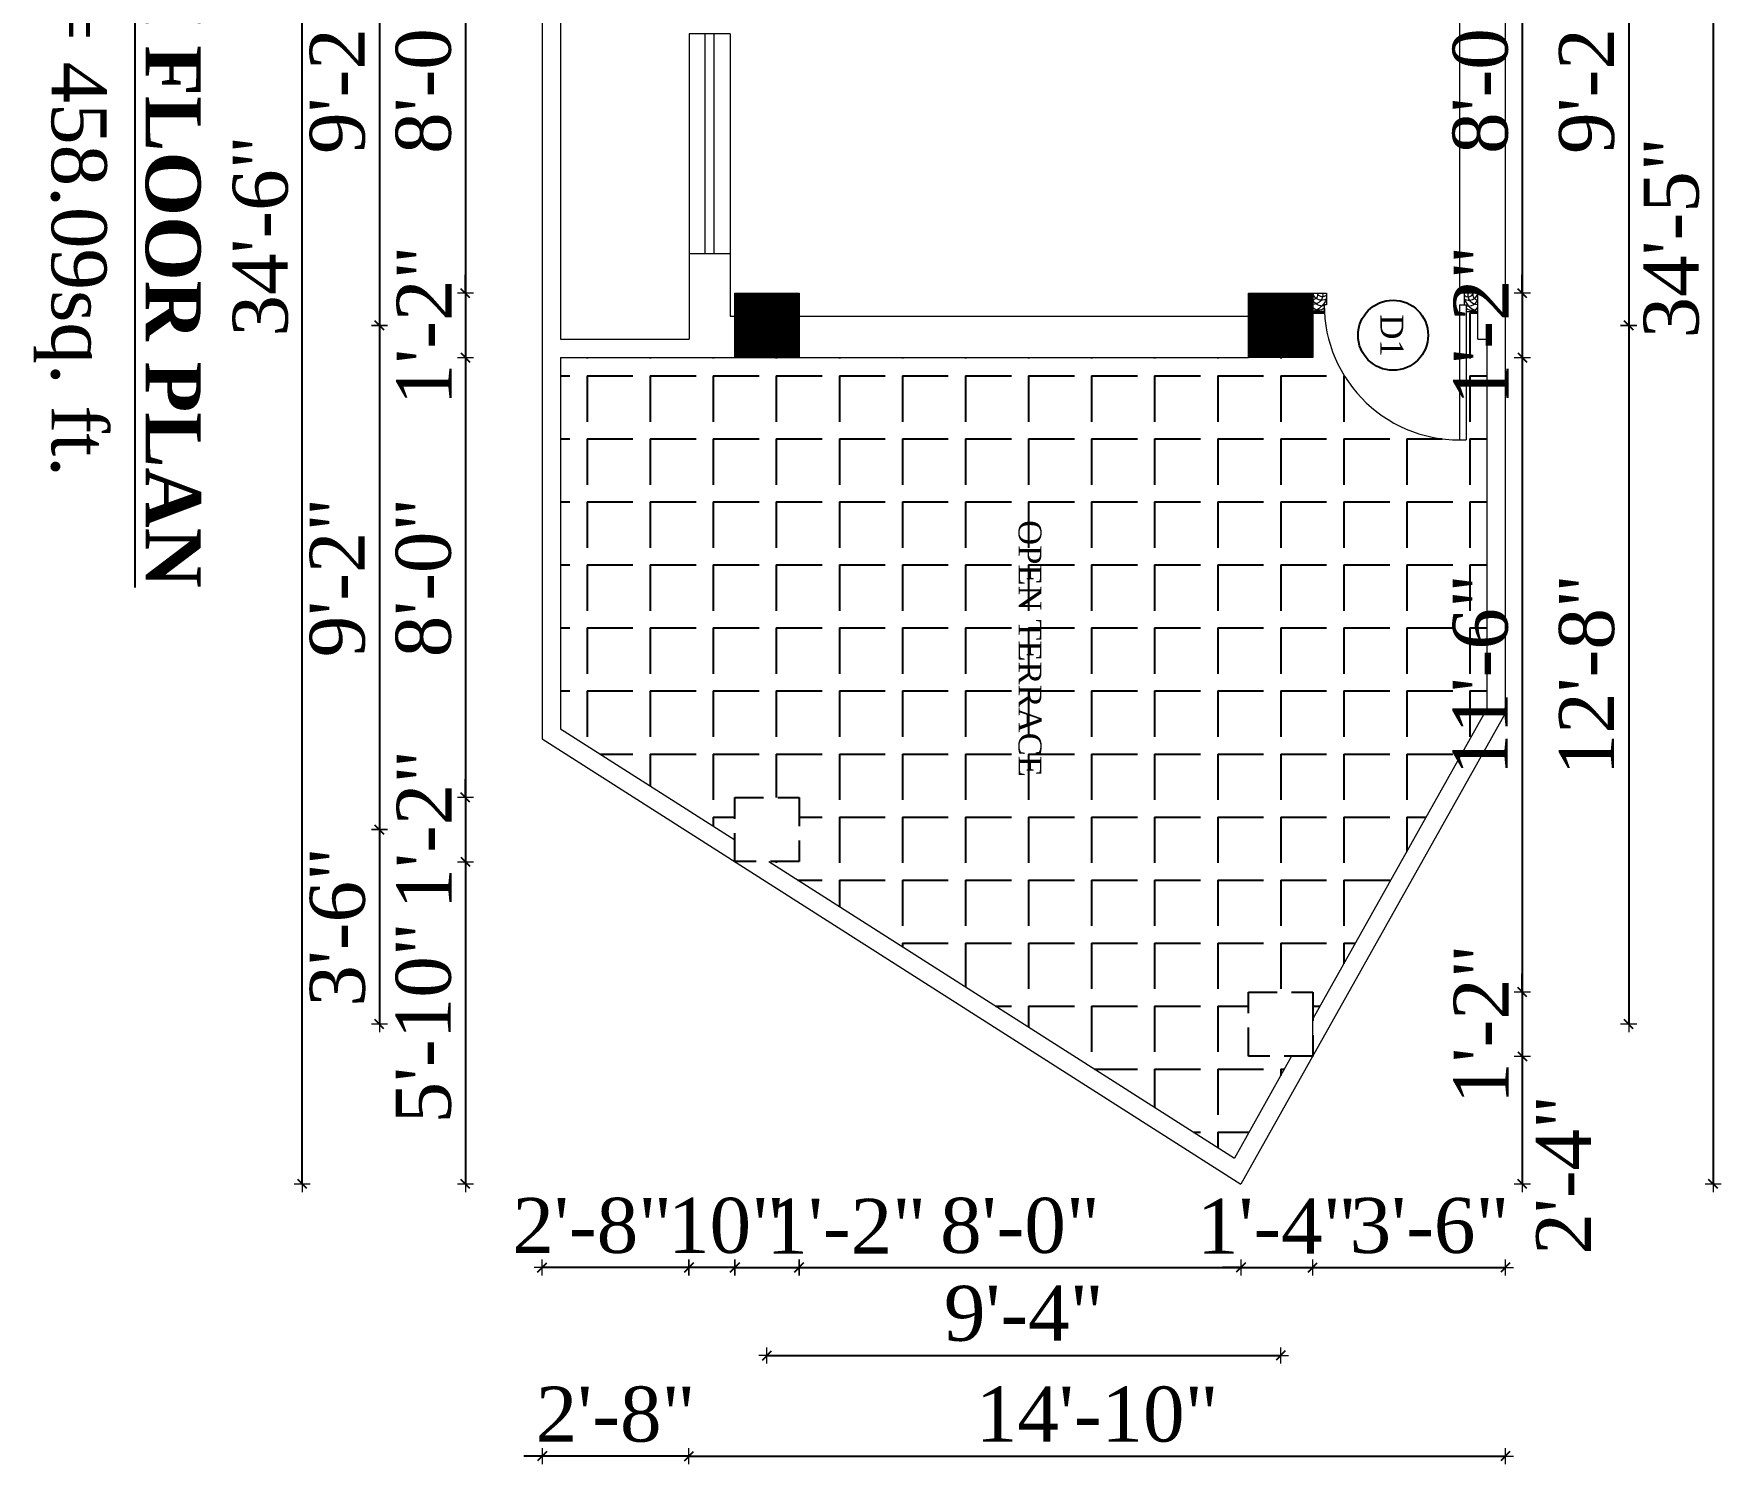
# Model space of a CAD drawing. Header units: inches. Extents: x 4069 to 291496, y -47643 to 12535.
# Drawn here: x 34035.5 to 34403.4, y 3922 to 4234.1 of the extents above; entities that cross this region are included whole.
import ezdxf

# ---------------------------------------------------------------- set-up
doc = ezdxf.new("R2010")
doc.units = ezdxf.units.IN
doc.header["$LTSCALE"] = 5
doc.header["$MEASUREMENT"] = 0
doc.linetypes.add('HIDDEN', pattern=[0.375, 0.25, -0.125])
for name, color, linetype, lineweight in [('A-WALL', 7, 'Continuous', 9), ('Dimension', 7, 'Continuous', 18), ('DOOR', 62, 'Continuous', 0)]:
    doc.layers.add(name, color=color, linetype=linetype, lineweight=lineweight)
doc.layers.add('dim line', color=7, linetype='Continuous', lineweight=15, true_color=0xfab2b2)
doc.layers.add('TEXT', color=6, linetype='Continuous')
doc.layers.add('WALL', color=7, linetype='Continuous')
doc.styles.add('ordinary', font='times.ttf')
doc.dimstyles.new('Copy of 96', dxfattribs={"dimtxt": 7, "dimasz": 4, "dimexe": 0.5, "dimexo": 0.5, "dimgap": 3, "dimtad": 1, "dimdec": 1, "dimzin": 11, "dimdsep": 46, "dimlunit": 4, "dimtxsty": 'ordinary', "dimblk": 'OBLIQUE', "dimcen": 0.09, "dimse1": 1, "dimse2": 1, "dimclrt": 6, "dimazin": 0, "dimtfac": 1, "dimtdec": 1, "dimtix": 1, "dimtmove": 2, "dimatfit": 3, "dimldrblk": 'leader', "dimfxl": 0.5, "dimfxlon": 1, "dimtolj": 1, "dimtzin": 0, "dimarcsym": 0})
pattern_1 = [(315, (32698.64002, 28709.20397), (0.08838834765, 0.08838834765), [])]

# ---------------------------------------------------------------- blocks, each defined once
blk = doc.blocks.new('oblique')
at = {"color": 0, "lineweight": -2}
blk.add_line((0.25, 0.25), (-0.25, -0.25), dxfattribs=at)
at = {"layer": 'dim line', "lineweight": 9}
for p, q in [((-0.4375, 0), (0.4375, 0)), ((0, 0.4375), (0, -0.4375))]:
    blk.add_line(p, q, dxfattribs=at)
blk = doc.blocks.new('*D1472')
at = {"layer": 'A-WALL', "color": 0, "lineweight": -2, "ltscale": 5, "transparency": 16777216}
blk.add_line((34129.6, 4273.13), (34129.6, 4177.5), dxfattribs=at)
at = {"layer": 'Defpoints', "color": 0, "ltscale": 5, "transparency": 16777216}
for p in [(34188.36, 4273.13, -58.17), (34129.6, 4177.5), (34188.36, 4177.5, -58.17)]:
    blk.add_point(p, dxfattribs=at)
at = {"layer": 'A-WALL', "color": 0, "lineweight": -2, "ltscale": 5, "transparency": 16777216, "xscale": 4, "yscale": 4, "zscale": 4}
for p, rotation in [((34129.6, 4273.13), 90), ((34129.6, 4177.5), 270)]:
    blk.add_blockref('oblique', p, dxfattribs=dict(at, rotation=rotation))
at = {"layer": 'A-WALL', "color": 6, "ltscale": 5, "transparency": 16777216, "insert": (34120.5, 4225.32), "char_height": 12, "attachment_point": 5, "rotation": 90, "style": 'ordinary'}
blk.add_mtext('\\A1;8\'-0"', dxfattribs=at)
blk = doc.blocks.new('_OBLIQUE')
at = {"color": 0, "linetype": 'ByBlock'}
blk.add_line((-0.5, -0.5), (0.5, 0.5), dxfattribs=at)
blk = doc.blocks.new('leader')
at = {"layer": 'Dimension'}
for p, q in [((0, -4.328), (0, 4.328)), ((-4.424, 0), (4.424, 0))]:
    blk.add_line(p, q, dxfattribs=at)
blk = doc.blocks.new('*D1473')
at = {"layer": 'A-WALL', "color": 0, "lineweight": -2, "ltscale": 5, "transparency": 16777216}
for p, q in [((34129.6, 4177.5), (34129.6, 4181.5)), ((34129.6, 4177.5), (34129.6, 4163.5)), ((34129.6, 4163.5), (34129.6, 4159.5))]:
    blk.add_line(p, q, dxfattribs=at)
at = {"layer": 'Defpoints', "color": 0, "ltscale": 5, "transparency": 16777216}
for p in [(34188.36, 4177.5, -58.17), (34129.6, 4163.5), (34188.36, 4163.5, -58.17)]:
    blk.add_point(p, dxfattribs=at)
at = {"layer": 'A-WALL', "color": 0, "lineweight": -2, "ltscale": 5, "transparency": 16777216, "xscale": 4, "yscale": 4, "zscale": 4}
for p, rotation in [((34129.6, 4177.5), 270), ((34129.6, 4163.5), 90)]:
    blk.add_blockref('oblique', p, dxfattribs=dict(at, rotation=rotation))
at = {"layer": 'A-WALL', "color": 6, "ltscale": 5, "transparency": 16777216, "insert": (34120.6, 4170.5), "char_height": 12, "attachment_point": 5, "rotation": 90, "style": 'ordinary'}
blk.add_mtext('\\A1;1\'-2"', dxfattribs=at)
blk = doc.blocks.new('*D1474')
at = {"layer": 'A-WALL', "color": 0, "lineweight": -2, "ltscale": 5, "transparency": 16777216}
blk.add_line((34129.6, 4163.5), (34129.6, 4067.5), dxfattribs=at)
at = {"layer": 'Defpoints', "color": 0, "ltscale": 5, "transparency": 16777216}
for p in [(34188.36, 4163.5, -58.17), (34129.6, 4067.5), (34188.36, 4067.5)]:
    blk.add_point(p, dxfattribs=at)
at = {"layer": 'A-WALL', "color": 0, "lineweight": -2, "ltscale": 5, "transparency": 16777216, "xscale": 4, "yscale": 4, "zscale": 4}
for p, rotation in [((34129.6, 4163.5), 90), ((34129.6, 4067.5), 270)]:
    blk.add_blockref('oblique', p, dxfattribs=dict(at, rotation=rotation))
at = {"layer": 'A-WALL', "color": 6, "ltscale": 5, "transparency": 16777216, "insert": (34120.5, 4115.5), "char_height": 12, "attachment_point": 5, "rotation": 90, "style": 'ordinary'}
blk.add_mtext('\\A1;8\'-0"', dxfattribs=at)
blk = doc.blocks.new('*D1475')
at = {"layer": 'A-WALL', "color": 0, "lineweight": -2, "ltscale": 5, "transparency": 16777216}
for p, q in [((34129.6, 4067.5), (34129.6, 4071.5)), ((34129.6, 4067.5), (34129.6, 4053.5)), ((34129.6, 4053.5), (34129.6, 4049.5))]:
    blk.add_line(p, q, dxfattribs=at)
at = {"layer": 'Defpoints', "color": 0, "ltscale": 5, "transparency": 16777216}
for p in [(34188.36, 4067.5), (34129.6, 4053.5), (34188.36, 4053.5, -58.17)]:
    blk.add_point(p, dxfattribs=at)
at = {"layer": 'A-WALL', "color": 0, "lineweight": -2, "ltscale": 5, "transparency": 16777216, "xscale": 4, "yscale": 4, "zscale": 4}
for p, rotation in [((34129.6, 4067.5), 270), ((34129.6, 4053.5), 90)]:
    blk.add_blockref('oblique', p, dxfattribs=dict(at, rotation=rotation))
at = {"layer": 'A-WALL', "color": 6, "ltscale": 5, "transparency": 16777216, "insert": (34120.6, 4060.5), "char_height": 12, "attachment_point": 5, "rotation": 90, "style": 'ordinary'}
blk.add_mtext('\\A1;1\'-2"', dxfattribs=at)
blk = doc.blocks.new('*D1476')
at = {"layer": 'A-WALL', "color": 0, "lineweight": -2, "ltscale": 5, "transparency": 16777216}
blk.add_line((34110.85, 4280.13), (34110.85, 4170.5), dxfattribs=at)
at = {"layer": 'Defpoints', "color": 0, "ltscale": 5, "transparency": 16777216}
for p in [(34195.36, 4280.13, -58.17), (34110.85, 4170.5), (34195.36, 4170.5, -58.17)]:
    blk.add_point(p, dxfattribs=at)
at = {"layer": 'A-WALL', "color": 0, "lineweight": -2, "ltscale": 5, "transparency": 16777216, "xscale": 4, "yscale": 4, "zscale": 4}
for p, rotation in [((34110.85, 4280.13), 90), ((34110.85, 4170.5), 270)]:
    blk.add_blockref('oblique', p, dxfattribs=dict(at, rotation=rotation))
at = {"layer": 'A-WALL', "color": 6, "ltscale": 5, "transparency": 16777216, "insert": (34101.73, 4225.32), "char_height": 12, "attachment_point": 5, "rotation": 90, "style": 'ordinary'}
blk.add_mtext('\\A1;9\'-2"', dxfattribs=at)
blk = doc.blocks.new('*D1477')
at = {"layer": 'A-WALL', "color": 0, "lineweight": -2, "ltscale": 5, "transparency": 16777216}
blk.add_line((34110.85, 4170.5), (34110.85, 4060.5), dxfattribs=at)
at = {"layer": 'Defpoints', "color": 0, "ltscale": 5, "transparency": 16777216}
for p in [(34195.36, 4170.5, -58.17), (34110.85, 4060.5), (34195.36, 4060.5, -58.17)]:
    blk.add_point(p, dxfattribs=at)
at = {"layer": 'A-WALL', "color": 0, "lineweight": -2, "ltscale": 5, "transparency": 16777216, "xscale": 4, "yscale": 4, "zscale": 4}
for p, rotation in [((34110.85, 4170.5), 90), ((34110.85, 4060.5), 270)]:
    blk.add_blockref('oblique', p, dxfattribs=dict(at, rotation=rotation))
at = {"layer": 'A-WALL', "color": 6, "ltscale": 5, "transparency": 16777216, "insert": (34101.73, 4115.5), "char_height": 12, "attachment_point": 5, "rotation": 90, "style": 'ordinary'}
blk.add_mtext('\\A1;9\'-2"', dxfattribs=at)
blk = doc.blocks.new('*D1357')
at = {"layer": 'A-WALL', "color": 0, "lineweight": -2, "ltscale": 5, "transparency": 16777216}
blk.add_line((34094.04, 3983.17), (34094.04, 4396.84), dxfattribs=at)
at = {"layer": 'Defpoints', "color": 0, "ltscale": 5, "transparency": 16777216}
for p in [(34094.04, 4396.84), (34188.36, 4396.84, -58.17), (34298.7, 3983.17, -58)]:
    blk.add_point(p, dxfattribs=at)
at = {"layer": 'A-WALL', "color": 0, "lineweight": -2, "ltscale": 5, "transparency": 16777216, "xscale": 4, "yscale": 4, "zscale": 4}
for p, rotation in [((34094.04, 4396.84), 90), ((34094.04, 3983.17), 270)]:
    blk.add_blockref('oblique', p, dxfattribs=dict(at, rotation=rotation))
at = {"layer": 'A-WALL', "color": 6, "ltscale": 5, "transparency": 16777216, "insert": (34084.94, 4190), "char_height": 12, "attachment_point": 5, "rotation": 90, "style": 'ordinary'}
blk.add_mtext('\\A1;34\'-6"', dxfattribs=at)
blk = doc.blocks.new('*D1480')
at = {"layer": 'A-WALL', "color": 0, "lineweight": -2, "ltscale": 5, "transparency": 16777216}
blk.add_line((34360.07, 4273.13), (34360.07, 4177.5), dxfattribs=at)
at = {"layer": 'Defpoints', "color": 0, "ltscale": 5, "transparency": 16777216}
for p in [(34314.36, 4273.13, -58.17), (34314.36, 4177.5, -58.17), (34360.07, 4177.5)]:
    blk.add_point(p, dxfattribs=at)
at = {"layer": 'A-WALL', "color": 0, "lineweight": -2, "ltscale": 5, "transparency": 16777216, "xscale": 4, "yscale": 4, "zscale": 4}
for p, rotation in [((34360.07, 4273.13), 90), ((34360.07, 4177.5), 270)]:
    blk.add_blockref('oblique', p, dxfattribs=dict(at, rotation=rotation))
at = {"layer": 'A-WALL', "color": 6, "ltscale": 5, "transparency": 16777216, "insert": (34350.97, 4225.32), "char_height": 12, "attachment_point": 5, "rotation": 90, "style": 'ordinary'}
blk.add_mtext('\\A1;8\'-0"', dxfattribs=at)
blk = doc.blocks.new('*D1481')
at = {"layer": 'A-WALL', "color": 0, "lineweight": -2, "ltscale": 5, "transparency": 16777216}
for p, q in [((34360.07, 4177.5), (34360.07, 4181.5)), ((34360.07, 4177.5), (34360.07, 4163.5)), ((34360.07, 4163.5), (34360.07, 4159.5))]:
    blk.add_line(p, q, dxfattribs=at)
at = {"layer": 'Defpoints', "color": 0, "ltscale": 5, "transparency": 16777216}
for p in [(34314.36, 4177.5, -58.17), (34314.36, 4163.5, -58.17), (34360.07, 4163.5)]:
    blk.add_point(p, dxfattribs=at)
at = {"layer": 'A-WALL', "color": 0, "lineweight": -2, "ltscale": 5, "transparency": 16777216, "xscale": 4, "yscale": 4, "zscale": 4}
for p, rotation in [((34360.07, 4177.5), 270), ((34360.07, 4163.5), 90)]:
    blk.add_blockref('oblique', p, dxfattribs=dict(at, rotation=rotation))
at = {"layer": 'A-WALL', "color": 6, "ltscale": 5, "transparency": 16777216, "insert": (34351.07, 4170.5), "char_height": 12, "attachment_point": 5, "rotation": 90, "style": 'ordinary'}
blk.add_mtext('\\A1;1\'-2"', dxfattribs=at)
blk = doc.blocks.new('*D1359')
at = {"layer": 'A-WALL', "color": 0, "lineweight": -2, "ltscale": 5, "transparency": 16777216}
blk.add_line((34360.07, 4163.5), (34360.07, 4025.05), dxfattribs=at)
at = {"layer": 'Defpoints', "color": 0, "ltscale": 5, "transparency": 16777216}
for p in [(34314.36, 4163.5, -58.17), (34314.36, 4025.05, -58.17), (34360.07, 4025.05)]:
    blk.add_point(p, dxfattribs=at)
at = {"layer": 'A-WALL', "color": 0, "lineweight": -2, "ltscale": 5, "transparency": 16777216, "xscale": 4, "yscale": 4, "zscale": 4}
for p, rotation in [((34360.07, 4163.5), 90), ((34360.07, 4025.05), 270)]:
    blk.add_blockref('oblique', p, dxfattribs=dict(at, rotation=rotation))
at = {"layer": 'A-WALL', "color": 6, "ltscale": 5, "transparency": 16777216, "insert": (34350.97, 4094.28), "char_height": 12, "attachment_point": 5, "rotation": 90, "style": 'ordinary'}
blk.add_mtext('\\A1;11\'-6"', dxfattribs=at)
blk = doc.blocks.new('*D1482')
at = {"layer": 'A-WALL', "color": 0, "lineweight": -2, "ltscale": 5, "transparency": 16777216}
for p, q in [((34360.07, 4025.05), (34360.07, 4029.05)), ((34360.07, 4025.05), (34360.07, 4011.05)), ((34360.07, 4011.05), (34360.07, 4007.05))]:
    blk.add_line(p, q, dxfattribs=at)
at = {"layer": 'Defpoints', "color": 0, "ltscale": 5, "transparency": 16777216}
for p in [(34314.36, 4025.05, -58.17), (34314.36, 4011.05, -58.17), (34360.07, 4011.05)]:
    blk.add_point(p, dxfattribs=at)
at = {"layer": 'A-WALL', "color": 0, "lineweight": -2, "ltscale": 5, "transparency": 16777216, "xscale": 4, "yscale": 4, "zscale": 4}
for p, rotation in [((34360.07, 4025.05), 270), ((34360.07, 4011.05), 90)]:
    blk.add_blockref('oblique', p, dxfattribs=dict(at, rotation=rotation))
at = {"layer": 'A-WALL', "color": 6, "ltscale": 5, "transparency": 16777216, "insert": (34351.07, 4018.05), "char_height": 12, "attachment_point": 5, "rotation": 90, "style": 'ordinary'}
blk.add_mtext('\\A1;1\'-2"', dxfattribs=at)
blk = doc.blocks.new('*D1483')
at = {"layer": 'A-WALL', "color": 0, "lineweight": -2, "ltscale": 5, "transparency": 16777216}
blk.add_line((34383.26, 4280.13), (34383.26, 4170.5), dxfattribs=at)
at = {"layer": 'Defpoints', "color": 0, "ltscale": 5, "transparency": 16777216}
for p in [(34307.36, 4280.13, -58.17), (34307.36, 4170.5, -58.17), (34383.26, 4170.5)]:
    blk.add_point(p, dxfattribs=at)
at = {"layer": 'A-WALL', "color": 0, "lineweight": -2, "ltscale": 5, "transparency": 16777216, "xscale": 4, "yscale": 4, "zscale": 4}
for p, rotation in [((34383.26, 4280.13), 90), ((34383.26, 4170.5), 270)]:
    blk.add_blockref('oblique', p, dxfattribs=dict(at, rotation=rotation))
at = {"layer": 'A-WALL', "color": 6, "ltscale": 5, "transparency": 16777216, "insert": (34374.14, 4225.32), "char_height": 12, "attachment_point": 5, "rotation": 90, "style": 'ordinary'}
blk.add_mtext('\\A1;9\'-2"', dxfattribs=at)
blk = doc.blocks.new('*D1484')
at = {"layer": 'A-WALL', "color": 0, "lineweight": -2, "ltscale": 5, "transparency": 16777216}
blk.add_line((34383.26, 4170.5), (34383.26, 4018.05), dxfattribs=at)
at = {"layer": 'Defpoints', "color": 0, "ltscale": 5, "transparency": 16777216}
for p in [(34307.36, 4170.5, -58.17), (34307.36, 4018.05, -58.17), (34383.26, 4018.05)]:
    blk.add_point(p, dxfattribs=at)
at = {"layer": 'A-WALL', "color": 0, "lineweight": -2, "ltscale": 5, "transparency": 16777216, "xscale": 4, "yscale": 4, "zscale": 4}
for p, rotation in [((34383.26, 4170.5), 90), ((34383.26, 4018.05), 270)]:
    blk.add_blockref('oblique', p, dxfattribs=dict(at, rotation=rotation))
at = {"layer": 'A-WALL', "color": 6, "ltscale": 5, "transparency": 16777216, "insert": (34374.16, 4094.28), "char_height": 12, "attachment_point": 5, "rotation": 90, "style": 'ordinary'}
blk.add_mtext('\\A1;12\'-8"', dxfattribs=at)
blk = doc.blocks.new('*D1361')
at = {"layer": 'A-WALL', "color": 0, "lineweight": -2, "ltscale": 5, "transparency": 16777216}
blk.add_line((34401.7, 4396.02), (34401.7, 3983.17), dxfattribs=at)
at = {"layer": 'Defpoints', "color": 0, "ltscale": 5, "transparency": 16777216}
for p in [(34314.36, 4396.02, -58.17), (34298.7, 3983.17, -58), (34401.7, 3983.17)]:
    blk.add_point(p, dxfattribs=at)
at = {"layer": 'A-WALL', "color": 0, "lineweight": -2, "ltscale": 5, "transparency": 16777216, "xscale": 4, "yscale": 4, "zscale": 4}
for p, rotation in [((34401.7, 4396.02), 90), ((34401.7, 3983.17), 270)]:
    blk.add_blockref('oblique', p, dxfattribs=dict(at, rotation=rotation))
at = {"layer": 'A-WALL', "color": 6, "ltscale": 5, "transparency": 16777216, "insert": (34392.59, 4189.59), "char_height": 12, "attachment_point": 5, "rotation": 90, "style": 'ordinary'}
blk.add_mtext('\\A1;34\'-5"', dxfattribs=at)
blk = doc.blocks.new('*D1486')
at = {"layer": 'A-WALL', "color": 0, "lineweight": -2, "ltscale": 5, "transparency": 16777216}
blk.add_line((34360.07, 4011.05), (34360.07, 3983.17), dxfattribs=at)
at = {"layer": 'Defpoints', "color": 0, "ltscale": 5, "transparency": 16777216}
for p in [(34314.36, 4011.05, -58.17), (34298.7, 3983.17, -58), (34360.07, 3983.17)]:
    blk.add_point(p, dxfattribs=at)
at = {"layer": 'A-WALL', "color": 0, "lineweight": -2, "ltscale": 5, "transparency": 16777216, "xscale": 4, "yscale": 4, "zscale": 4}
for p, rotation in [((34360.07, 4011.05), 90), ((34360.07, 3983.17), 270)]:
    blk.add_blockref('oblique', p, dxfattribs=dict(at, rotation=rotation))
at = {"layer": 'A-WALL', "color": 6, "ltscale": 5, "transparency": 16777216, "insert": (34369.07, 3985.18), "char_height": 12, "attachment_point": 5, "rotation": 90, "style": 'ordinary'}
blk.add_mtext('\\A1;2\'-4"', dxfattribs=at)
blk = doc.blocks.new('*D1487')
at = {"layer": 'A-WALL', "color": 0, "lineweight": -2, "ltscale": 5, "transparency": 16777216}
blk.add_line((34129.6, 4053.5), (34129.6, 3983.17), dxfattribs=at)
at = {"layer": 'Defpoints', "color": 0, "ltscale": 5, "transparency": 16777216}
for p in [(34188.36, 4053.5, -58.17), (34129.6, 3983.17), (34298.7, 3983.17, -116.34)]:
    blk.add_point(p, dxfattribs=at)
at = {"layer": 'A-WALL', "color": 0, "lineweight": -2, "ltscale": 5, "transparency": 16777216, "xscale": 4, "yscale": 4, "zscale": 4}
for p, rotation in [((34129.6, 4053.5), 90), ((34129.6, 3983.17), 270)]:
    blk.add_blockref('oblique', p, dxfattribs=dict(at, rotation=rotation))
at = {"layer": 'A-WALL', "color": 6, "ltscale": 5, "transparency": 16777216, "insert": (34120.5, 4018.34), "char_height": 12, "attachment_point": 5, "rotation": 90, "style": 'ordinary'}
blk.add_mtext('\\A1;5\'-10"', dxfattribs=at)
blk = doc.blocks.new('*D1366')
at = {"layer": 'A-WALL', "color": 0, "lineweight": -2, "ltscale": 5, "transparency": 16777216}
blk.add_line((34188.36, 3964.96), (34202.36, 3964.96), dxfattribs=at)
at = {"layer": 'Defpoints', "color": 0, "ltscale": 5, "transparency": 16777216}
for p in [(34188.36, 4053.5, -58.17), (34202.36, 4053.5, -58.17), (34202.36, 3964.96)]:
    blk.add_point(p, dxfattribs=at)
at = {"layer": 'A-WALL', "color": 0, "lineweight": -2, "ltscale": 5, "transparency": 16777216, "xscale": 4, "yscale": 4, "zscale": 4, "rotation": 180}
blk.add_blockref('oblique', (34188.36, 3964.96), dxfattribs=at)
at = {"layer": 'A-WALL', "color": 0, "lineweight": -2, "ltscale": 5, "transparency": 16777216, "xscale": 4, "yscale": 4, "zscale": 4}
blk.add_blockref('oblique', (34202.36, 3964.96), dxfattribs=at)
at = {"layer": 'A-WALL', "color": 6, "ltscale": 5, "transparency": 16777216, "insert": (34212.66, 3973.96), "char_height": 12, "attachment_point": 5, "style": 'ordinary'}
blk.add_mtext('\\A1;1\'-2"', dxfattribs=at)
blk = doc.blocks.new('*D1367')
at = {"layer": 'A-WALL', "color": 0, "lineweight": -2, "ltscale": 5, "transparency": 16777216}
blk.add_line((34178.36, 3923.79), (34356.36, 3923.79), dxfattribs=at)
at = {"layer": 'Defpoints', "color": 0, "ltscale": 5, "transparency": 16777216}
for p in [(34356.36, 4085.83, -58.17), (34178.36, 4059.88, -58.17), (34356.36, 3923.79)]:
    blk.add_point(p, dxfattribs=at)
at = {"layer": 'A-WALL', "color": 0, "lineweight": -2, "ltscale": 5, "transparency": 16777216, "xscale": 4, "yscale": 4, "zscale": 4, "rotation": 180}
blk.add_blockref('oblique', (34178.36, 3923.79), dxfattribs=at)
at = {"layer": 'A-WALL', "color": 0, "lineweight": -2, "ltscale": 5, "transparency": 16777216, "xscale": 4, "yscale": 4, "zscale": 4}
blk.add_blockref('oblique', (34356.36, 3923.79), dxfattribs=at)
at = {"layer": 'A-WALL', "color": 6, "ltscale": 5, "transparency": 16777216, "insert": (34267.36, 3932.89), "char_height": 12, "attachment_point": 5, "style": 'ordinary'}
blk.add_mtext('\\A1;14\'-10"', dxfattribs=at)
blk = doc.blocks.new('*D1368')
at = {"layer": 'A-WALL', "color": 0, "lineweight": -2, "ltscale": 5, "transparency": 16777216}
blk.add_line((34202.36, 3964.96), (34298.7, 3964.96), dxfattribs=at)
at = {"layer": 'Defpoints', "color": 0, "ltscale": 5, "transparency": 16777216}
for p in [(34202.36, 4053.5, -58.17), (34298.7, 3983.17, -116.34), (34298.7, 3964.96)]:
    blk.add_point(p, dxfattribs=at)
at = {"layer": 'A-WALL', "color": 0, "lineweight": -2, "ltscale": 5, "transparency": 16777216, "xscale": 4, "yscale": 4, "zscale": 4, "rotation": 180}
blk.add_blockref('oblique', (34202.36, 3964.96), dxfattribs=at)
at = {"layer": 'A-WALL', "color": 0, "lineweight": -2, "ltscale": 5, "transparency": 16777216, "xscale": 4, "yscale": 4, "zscale": 4}
blk.add_blockref('oblique', (34298.7, 3964.96), dxfattribs=at)
at = {"layer": 'A-WALL', "color": 6, "ltscale": 5, "transparency": 16777216, "insert": (34250.53, 3974.06), "char_height": 12, "attachment_point": 5, "style": 'ordinary'}
blk.add_mtext('\\A1;8\'-0"', dxfattribs=at)
blk = doc.blocks.new('*D1369')
at = {"layer": 'A-WALL', "color": 0, "lineweight": -2, "ltscale": 5, "transparency": 16777216}
for p, q in [((34298.7, 3964.96), (34294.7, 3964.96)), ((34298.7, 3964.96), (34314.36, 3964.96)), ((34314.36, 3964.96), (34318.36, 3964.96))]:
    blk.add_line(p, q, dxfattribs=at)
at = {"layer": 'Defpoints', "color": 0, "ltscale": 5, "transparency": 16777216}
for p in [(34314.36, 4011.05, -58.17), (34298.7, 3983.17, -116.34), (34314.36, 3964.96)]:
    blk.add_point(p, dxfattribs=at)
at = {"layer": 'A-WALL', "color": 0, "lineweight": -2, "ltscale": 5, "transparency": 16777216, "xscale": 4, "yscale": 4, "zscale": 4}
blk.add_blockref('oblique', (34298.7, 3964.96), dxfattribs=at)
at = {"layer": 'A-WALL', "color": 0, "lineweight": -2, "ltscale": 5, "transparency": 16777216, "xscale": 4, "yscale": 4, "zscale": 4, "rotation": 180}
blk.add_blockref('oblique', (34314.36, 3964.96), dxfattribs=at)
at = {"layer": 'A-WALL', "color": 6, "ltscale": 5, "transparency": 16777216, "insert": (34306.53, 3973.96), "char_height": 12, "attachment_point": 5, "style": 'ordinary'}
blk.add_mtext('\\A1;1\'-4"', dxfattribs=at)
blk = doc.blocks.new('*D1370')
at = {"layer": 'A-WALL', "color": 0, "lineweight": -2, "ltscale": 5, "transparency": 16777216}
blk.add_line((34188.36, 3964.96), (34178.36, 3964.96), dxfattribs=at)
at = {"layer": 'Defpoints', "color": 0, "ltscale": 5, "transparency": 16777216}
for p in [(34178.36, 4059.88, -58), (34188.36, 4053.5, -58.17), (34178.36, 3964.96)]:
    blk.add_point(p, dxfattribs=at)
at = {"layer": 'A-WALL', "color": 0, "lineweight": -2, "ltscale": 5, "transparency": 16777216, "xscale": 4, "yscale": 4, "zscale": 4, "rotation": 180}
blk.add_blockref('oblique', (34178.36, 3964.96), dxfattribs=at)
at = {"layer": 'A-WALL', "color": 0, "lineweight": -2, "ltscale": 5, "transparency": 16777216, "xscale": 4, "yscale": 4, "zscale": 4}
blk.add_blockref('oblique', (34188.36, 3964.96), dxfattribs=at)
at = {"layer": 'A-WALL', "color": 6, "ltscale": 5, "transparency": 16777216, "insert": (34186.55, 3974.06), "char_height": 12, "attachment_point": 5, "style": 'ordinary'}
blk.add_mtext('\\A1;10"', dxfattribs=at)
blk = doc.blocks.new('*D1372')
at = {"layer": 'A-WALL', "color": 0, "lineweight": -2, "ltscale": 5, "transparency": 16777216}
blk.add_line((34195.36, 3945.78), (34307.36, 3945.78), dxfattribs=at)
at = {"layer": 'Defpoints', "color": 0, "ltscale": 5, "transparency": 16777216}
for p in [(34195.36, 4060.5, -58.17), (34307.36, 4018.05, -58.17), (34307.36, 3945.78)]:
    blk.add_point(p, dxfattribs=at)
at = {"layer": 'A-WALL', "color": 0, "lineweight": -2, "ltscale": 5, "transparency": 16777216, "xscale": 4, "yscale": 4, "zscale": 4, "rotation": 180}
blk.add_blockref('oblique', (34195.36, 3945.78), dxfattribs=at)
at = {"layer": 'A-WALL', "color": 0, "lineweight": -2, "ltscale": 5, "transparency": 16777216, "xscale": 4, "yscale": 4, "zscale": 4}
blk.add_blockref('oblique', (34307.36, 3945.78), dxfattribs=at)
at = {"layer": 'A-WALL', "color": 6, "ltscale": 5, "transparency": 16777216, "insert": (34251.36, 3954.9), "char_height": 12, "attachment_point": 5, "style": 'ordinary'}
blk.add_mtext('\\A1;9\'-4"', dxfattribs=at)
blk = doc.blocks.new('*D1373')
at = {"layer": 'A-WALL', "color": 0, "lineweight": -2, "ltscale": 5, "transparency": 16777216}
blk.add_line((34314.36, 3964.96), (34356.36, 3964.96), dxfattribs=at)
at = {"layer": 'Defpoints', "color": 0, "ltscale": 5, "transparency": 16777216}
for p in [(34356.36, 4085.83, -58.17), (34314.36, 4011.05, -58.17), (34356.36, 3964.96)]:
    blk.add_point(p, dxfattribs=at)
at = {"layer": 'A-WALL', "color": 0, "lineweight": -2, "ltscale": 5, "transparency": 16777216, "xscale": 4, "yscale": 4, "zscale": 4, "rotation": 180}
blk.add_blockref('oblique', (34314.36, 3964.96), dxfattribs=at)
at = {"layer": 'A-WALL', "color": 0, "lineweight": -2, "ltscale": 5, "transparency": 16777216, "xscale": 4, "yscale": 4, "zscale": 4}
blk.add_blockref('oblique', (34356.36, 3964.96), dxfattribs=at)
at = {"layer": 'A-WALL', "color": 6, "ltscale": 5, "transparency": 16777216, "insert": (34339.83, 3974.06), "char_height": 12, "attachment_point": 5, "style": 'ordinary'}
blk.add_mtext('\\A1;3\'-6"', dxfattribs=at)
blk = doc.blocks.new('*D1490')
at = {"layer": 'A-WALL', "color": 0, "lineweight": -2, "ltscale": 5, "transparency": 16777216}
blk.add_line((34178.36, 3964.96), (34146.36, 3964.96), dxfattribs=at)
at = {"layer": 'Defpoints', "color": 0, "ltscale": 5, "transparency": 16777216}
for p in [(34146.36, 4080.28, -58), (34178.36, 4059.88, -58), (34146.36, 3964.96)]:
    blk.add_point(p, dxfattribs=at)
at = {"layer": 'A-WALL', "color": 0, "lineweight": -2, "ltscale": 5, "transparency": 16777216, "xscale": 4, "yscale": 4, "zscale": 4, "rotation": 180}
blk.add_blockref('oblique', (34146.36, 3964.96), dxfattribs=at)
at = {"layer": 'A-WALL', "color": 0, "lineweight": -2, "ltscale": 5, "transparency": 16777216, "xscale": 4, "yscale": 4, "zscale": 4}
blk.add_blockref('oblique', (34178.36, 3964.96), dxfattribs=at)
at = {"layer": 'A-WALL', "color": 6, "ltscale": 5, "transparency": 16777216, "insert": (34157.27, 3974.06), "char_height": 12, "attachment_point": 5, "style": 'ordinary'}
blk.add_mtext('\\A1;2\'-8"', dxfattribs=at)
blk = doc.blocks.new('*D1374')
at = {"layer": 'A-WALL', "color": 0, "lineweight": -2, "ltscale": 5, "transparency": 16777216}
for p, q in [((34146.36, 3923.79), (34142.36, 3923.79)), ((34178.36, 3923.79), (34146.36, 3923.79)), ((34178.36, 3923.79), (34182.36, 3923.79))]:
    blk.add_line(p, q, dxfattribs=at)
at = {"layer": 'Defpoints', "color": 0, "ltscale": 5, "transparency": 16777216}
for p in [(34146.36, 4080.28, -58), (34178.36, 4059.88, -58.17), (34146.36, 3923.79)]:
    blk.add_point(p, dxfattribs=at)
at = {"layer": 'A-WALL', "color": 0, "lineweight": -2, "ltscale": 5, "transparency": 16777216, "xscale": 4, "yscale": 4, "zscale": 4}
blk.add_blockref('oblique', (34146.36, 3923.79), dxfattribs=at)
at = {"layer": 'A-WALL', "color": 0, "lineweight": -2, "ltscale": 5, "transparency": 16777216, "xscale": 4, "yscale": 4, "zscale": 4, "rotation": 180}
blk.add_blockref('oblique', (34178.36, 3923.79), dxfattribs=at)
at = {"layer": 'A-WALL', "color": 6, "ltscale": 5, "transparency": 16777216, "insert": (34162.36, 3932.89), "char_height": 12, "attachment_point": 5, "style": 'ordinary'}
blk.add_mtext('\\A1;2\'-8"', dxfattribs=at)
blk = doc.blocks.new('*D1491')
at = {"layer": 'A-WALL', "color": 0, "lineweight": -2, "ltscale": 5, "transparency": 16777216}
blk.add_line((34110.85, 4060.5), (34110.85, 4018.05), dxfattribs=at)
at = {"layer": 'Defpoints', "color": 0, "ltscale": 5, "transparency": 16777216}
for p in [(34195.36, 4060.5, -58.17), (34110.85, 4018.05), (34307.36, 4018.05, -58.17)]:
    blk.add_point(p, dxfattribs=at)
at = {"layer": 'A-WALL', "color": 0, "lineweight": -2, "ltscale": 5, "transparency": 16777216, "xscale": 4, "yscale": 4, "zscale": 4}
for p, rotation in [((34110.85, 4060.5), 90), ((34110.85, 4018.05), 270)]:
    blk.add_blockref('oblique', p, dxfattribs=dict(at, rotation=rotation))
at = {"layer": 'A-WALL', "color": 6, "ltscale": 5, "transparency": 16777216, "insert": (34101.75, 4039.28), "char_height": 12, "attachment_point": 5, "rotation": 90, "style": 'ordinary'}
blk.add_mtext('\\A1;3\'-6"', dxfattribs=at)
blk = doc.blocks.new('A$C27B36B59')
at = {"layer": 'DOOR'}
for p, q in [((0, 4), (0, 0)), ((2.5, 4), (0, 4)), ((2.5, 2.5), (2.5, 4)), ((0, 0), (3, 0)), ((3, 2.5), (2.5, 2.5)), ((3, 0), (3, 2.5))]:
    blk.add_line(p, q, dxfattribs=at)
for centre, radius, start, end in [((-1.4, -0.54), 4.75, 22.1411, 72.838), ((1.34, 2.09), 1.64, 45.138, 144.8948), ((2.21, 0.3), 2.49, 83.3149, 152.658), ((0.13, 0.37), 2.05, 349.4875, 93.6805), ((1.96, -0.47), 2.01, 58.7447, 166.495), ((-0.06, 0.32), 1.13, 343.542, 86.947), ((2.08, -0.4), 1.17, 38.2816, 160.1519)]:
    blk.add_arc(centre, radius, start, end, dxfattribs=at)
blk = doc.blocks.new('D2')
at = {"layer": 'DOOR'}
for p, q in [((74473.95, 24047.59), (74473.95, 24018.09)), ((74473.95, 24047.59), (74475.45, 24047.59)), ((74475.45, 24047.59), (74475.45, 24018.13))]:
    blk.add_line(p, q, dxfattribs=at)
blk.add_arc((74473.95, 24047.59), 29.5, 180, 272.9146, dxfattribs=at)
at = {"layer": 'DOOR', "xscale": -1, "rotation": 180}
blk.add_blockref('A$C27B36B59', (74441.95, 24050.09), dxfattribs=at)
at = {"layer": 'DOOR', "rotation": 180}
blk.add_blockref('A$C27B36B59', (74477.95, 24050.09), dxfattribs=at)

msp = doc.modelspace()

# ---------------------------------------------------------------- hatches: boundary and pattern name
at = {"layer": 'A-WALL', "ltscale": 5}
h = msp.add_hatch(dxfattribs=at)
h.set_pattern_fill('ANSI31', color=256, angle=270)
h.set_pattern_definition(pattern_1)
h.paths.add_polyline_path([(34202.36116, 4177.50484), (34188.36116, 4177.50484), (34188.36116, 4163.50484), (34202.36116, 4163.50484)])
h = msp.add_hatch(dxfattribs=at)
h.set_pattern_fill('ANSI31', color=256, angle=270)
h.set_pattern_definition(pattern_1)
h.paths.add_polyline_path([(34300.36116, 4177.50484), (34300.36116, 4163.50484), (34314.36116, 4163.50484), (34314.36116, 4177.50484)])
at = {"layer": 'WALL', "linetype": 'ByBlock', "ltscale": 5, "true_color": 0xf8991e}
h = msp.add_hatch(dxfattribs=at)
h.set_pattern_fill('ANGLE', color=30, scale=50, angle=270)
h.set_pattern_definition([(270, (32698.64, 31439.483), (13.75, -6e-15), [10, -3.75]), (360, (32698.64, 31439.483), (7e-15, 13.75), [10, -3.75])])
h.paths.add_polyline_path([(34297.28402, 3988.81428), (34309.77343, 4011.05121), (34300.36116, 4011.05121), (34300.36116, 4025.05121), (34314.36116, 4025.05121), (34314.36116, 4019.21949), (34352.36116, 4086.87708), (34352.36116, 4167.50484), (34350.36116, 4167.50484), (34350.36116, 4173.50484), (34347.86116, 4173.50484), (34347.86116, 4145.543, -0.414213562), (34316.89932, 4173.50484), (34314.36116, 4173.50484), (34314.36116, 4163.50484), (34300.36116, 4163.50484), (34150.36116, 4163.50484), (34150.36116, 4082.47199), (34188.36116, 4058.24844), (34188.36116, 4067.50484), (34202.36116, 4067.50484), (34202.36116, 4053.50484), (34195.80255, 4053.50484)])
h.paths.add_polyline_path([(34247.40618, 4128.67491), (34247.40579, 4071.41644), (34258.08171, 4071.41636), (34258.0821, 4128.67484)], flags=24)

# ---------------------------------------------------------------- linework, layer by layer
at = {"layer": 'A-WALL', "ltscale": 5}
for p, q in [((34146.36116, 4397.11271), (34146.36116, 4080.27824)), ((34356.36116, 4395.74157), (34356.36116, 4085.83066)), ((34150.36116, 4393.0865), (34150.36116, 4167.50484)), ((34346.36116, 4386.80667), (34346.36116, 4177.50484)), ((34178.36116, 4234.12596), (34178.36116, 4167.50484)), ((34187.36116, 4234.12596), (34178.36116, 4234.12596)), ((34181.86116, 4186.12596), (34181.86116, 4234.12596)), ((34183.86116, 4186.12596), (34183.86116, 4234.12596)), ((34187.36116, 4234.12596), (34187.36116, 4172.50484)), ((34187.36116, 4186.12596), (34178.36116, 4186.12596)), ((34350.36116, 4177.50484), (34346.36116, 4177.50484)), ((34350.36116, 4167.50484), (34350.36116, 4177.50484)), ((34187.36116, 4172.50484), (34188.36116, 4172.50484)), ((34202.36116, 4172.50484), (34300.36116, 4172.50484)), ((34150.36116, 4167.50484), (34178.36116, 4167.50484)), ((34350.36116, 4167.50484), (34352.36116, 4167.50484)), ((34352.36116, 4167.50484), (34352.36116, 4086.87708)), ((34150.36116, 4163.50484), (34150.36116, 4082.47199)), ((34150.36116, 4163.50484), (34300.36116, 4163.50484)), ((34356.36116, 4085.83066), (34298.70039, 3983.1678)), ((34352.36116, 4086.87708), (34314.36116, 4019.21949)), ((34150.36116, 4082.47199), (34188.36116, 4058.24844)), ((34150.36116, 4082.47199), (34188.36116, 4058.24844)), ((34146.36116, 4080.27824), (34298.70039, 3983.1678)), ((34195.80255, 4053.50484), (34297.28402, 3988.81428)), ((34311.9019, 4025.05121), (34311.88073, 4025.01353)), ((34314.36116, 4011.05121), (34314.36116, 4025.05121)), ((34309.77343, 4011.05121), (34297.28402, 3988.81428))]:
    msp.add_line(p, q, dxfattribs=at)
at = {"layer": 'A-WALL', "ltscale": 5, "elevation": -0.16904}
for points in [[(34202.36116, 4177.50484), (34202.36116, 4163.50484), (34188.36116, 4163.50484), (34188.36116, 4177.50484)], [(34314.36116, 4177.50484), (34314.36116, 4163.50484), (34300.36116, 4163.50484), (34300.36116, 4177.50484)]]:
    msp.add_lwpolyline(points, close=True, dxfattribs=at)
at = {"layer": 'TEXT'}
msp.add_circle((34331.88839, 4168.34619, -0.16904), 7.64038, dxfattribs=at)
at = {"layer": 'WALL', "color": 2, "linetype": 'HIDDEN', "ltscale": 5, "elevation": -0.16904}
for points in [[(34202.36116, 4067.50484), (34202.36116, 4053.50484), (34188.36116, 4053.50484), (34188.36116, 4067.50484)], [(34314.36116, 4025.05121), (34314.36116, 4011.05121), (34300.36116, 4011.05121), (34300.36116, 4025.05121)]]:
    msp.add_lwpolyline(points, close=True, dxfattribs=at)

# ---------------------------------------------------------------- block references
at = {"layer": 'WALL', "color": 2, "linetype": 'ByBlock'}
msp.add_blockref('D2', (-40127.59006, -19872.58307, -0.16904), dxfattribs=at)

# ---------------------------------------------------------------- texts
at = {"layer": 'TEXT', "style": 'ordinary'}
msp.add_text('D1', height=5, rotation=270, dxfattribs=at).set_placement((34329.13197, 4172.88676, -0.16904))
at = {"layer": 'TEXT', "char_height": 12, "width": 219.8150831, "attachment_point": 8, "rotation": 269.9996119, "style": 'ordinary'}
for s, insert in [('{\\fTimes New Roman|b1|i0|c0|p18;\\LFOURTH FLOOR PLAN}', (34059.72289, 4213.47235, 58)), ('AREA = 458.09sq. ft.', (34035.48213, 4217.05711, 58))]:
    msp.add_mtext(s, dxfattribs=dict(at, insert=insert))
at = {"layer": 'TEXT', "insert": (34250.14121, 4100.00059, 58), "char_height": 5, "attachment_point": 8, "rotation": 269.9996119, "style": 'ordinary'}
msp.add_mtext_dynamic_manual_height_columns('OPEN TERRACE', width=101.5687276, gutter_width=1720.71691, heights=[0], dxfattribs=at)

# ---------------------------------------------------------------- dimensions: what is measured, and where the dimension line sits
at = {"layer": 'A-WALL', "ltscale": 5}
for base, p1, p2, picture, middle in [((34094.04452, 4396.83848, 58), (34298.70039, 3983.1678), (34188.36116, 4396.83848, -0.16904), '*D1357', (34084.9407, 4190.00314, 58)), ((34401.69626, 3983.1678, 58), (34314.36116, 4396.01579, -0.16904), (34298.70039, 3983.1678), '*D1361', (34392.59244, 4189.5918, 58)), ((34110.85178, 4170.50484, 58), (34195.36116, 4280.12596, -0.16904), (34195.36116, 4170.50484, -0.16904), '*D1476', (34101.73065, 4225.3154, 58)), ((34383.26346, 4170.50484, 58), (34307.36116, 4280.12596, -0.16904), (34307.36116, 4170.50484, -0.16904), '*D1483', (34374.14234, 4225.3154, 58)), ((34129.60457, 4177.50484, 58), (34188.36116, 4273.12596, -0.16904), (34188.36116, 4177.50484, -0.16904), '*D1472', (34120.50075, 4225.3154, 58)), ((34360.07028, 4177.50484, 58), (34314.36116, 4273.12596, -0.16904), (34314.36116, 4177.50484, -0.16904), '*D1480', (34350.96646, 4225.3154, 58)), ((34129.60457, 4163.50484, 58), (34188.36116, 4177.50484, -0.16904), (34188.36116, 4163.50484, -0.16904), '*D1473', (34120.60457, 4170.50484, 58)), ((34360.07028, 4163.50484, 58), (34314.36116, 4177.50484, -0.16904), (34314.36116, 4163.50484, -0.16904), '*D1481', (34351.07028, 4170.50484, 58)), ((34110.85178, 4060.50484, 58), (34195.36116, 4170.50484, -0.16904), (34195.36116, 4060.50484, -0.16904), '*D1477', (34101.73065, 4115.50484, 58)), ((34383.26346, 4018.05121, 58), (34307.36116, 4170.50484, -0.16904), (34307.36116, 4018.05121, -0.16904), '*D1484', (34374.15964, 4094.27803, 58)), ((34129.60457, 4067.50484, 58), (34188.36116, 4163.50484, -0.16904), (34188.36116, 4067.50484, 58), '*D1474', (34120.50075, 4115.50484, 58)), ((34360.07028, 4025.05121, 58), (34314.36116, 4163.50484, -0.16904), (34314.36116, 4025.05121, -0.16904), '*D1359', (34350.96646, 4094.27803, 58)), ((34129.60457, 4053.50484, 58), (34188.36116, 4067.50484, 58), (34188.36116, 4053.50484, -0.16904), '*D1475', (34120.60457, 4060.50484, 58)), ((34110.85178, 4018.05121, 58), (34195.36116, 4060.50484, -0.16904), (34307.36116, 4018.05121, -0.16904), '*D1491', (34101.74795, 4039.27803, 58)), ((34129.60457, 3983.1678, 58), (34188.36116, 4053.50484, -0.16904), (34298.70039, 3983.1678, -58.33808), '*D1487', (34120.50075, 4018.33632, 58)), ((34360.07028, 4011.05121, 58), (34314.36116, 4025.05121, -0.16904), (34314.36116, 4011.05121, -0.16904), '*D1482', (34351.07028, 4018.05121, 58))]:
    dim = msp.add_linear_dim(base=base, p1=p1, p2=p2, angle=270, dimstyle='Copy of 96', override={"dimtxt": 12, "dimdec": 0, "dimblk": 'oblique', "dimtdec": 0, "dimarcsym": 1}, dxfattribs=at)
    dim.commit()
    dim.dimension.update_dxf_attribs({"geometry": picture, "text_midpoint": middle})
for base, p1, p2, picture, middle in [((34356.36116, 3923.78933, 58), (34178.36116, 4059.87946, -0.16904), (34356.36116, 4085.83066, -0.16904), '*D1367', (34267.36116, 3932.89315, 58)), ((34146.36116, 3923.78933, 58), (34178.36116, 4059.87946, -0.16904), (34146.36116, 4080.27824), '*D1374', (34162.36116, 3932.89315, 58)), ((34307.36116, 3945.78331, 58), (34195.36116, 4060.50484, -0.16904), (34307.36116, 4018.05121, -0.16904), '*D1372', (34251.36116, 3954.90443, 58)), ((34298.70039, 3964.95857, 58), (34202.36116, 4053.50484, -0.16904), (34298.70039, 3983.1678, -58.33808), '*D1368', (34250.53078, 3974.06239, 58)), ((34314.36116, 3964.95857, 58), (34298.70039, 3983.1678, -58.33808), (34314.36116, 4011.05121, -0.16904), '*D1369', (34306.53078, 3973.95857, 58))]:
    dim = msp.add_linear_dim(base=base, p1=p1, p2=p2, dimstyle='Copy of 96', override={"dimtxt": 12, "dimdec": 0, "dimblk": 'oblique', "dimtdec": 0, "dimarcsym": 1}, dxfattribs=at)
    dim.commit()
    dim.dimension.update_dxf_attribs({"geometry": picture, "text_midpoint": middle})
for base, p1, p2, picture, middle in [((34356.36116, 3964.95857, 58), (34314.36116, 4011.05121, -0.16904), (34356.36116, 4085.83066, -0.16904), '*D1373', (34339.82877, 3974.06239, 58)), ((34146.36116, 3964.95857, 58), (34178.36116, 4059.87946), (34146.36116, 4080.27824), '*D1490', (34157.27222, 3974.06239, 58)), ((34178.36116, 3964.95857, 58), (34188.36116, 4053.50484, -0.16904), (34178.36116, 4059.87946), '*D1370', (34186.54843, 3974.06239, 58)), ((34202.36116, 3964.95857, 58), (34188.36116, 4053.50484, -0.16904), (34202.36116, 4053.50484, -0.16904), '*D1366', (34212.66315, 3973.95857, 58))]:
    dim = msp.add_linear_dim(base=base, p1=p1, p2=p2, dimstyle='Copy of 96', override={"dimtxt": 12, "dimdec": 0, "dimblk": 'oblique', "dimtdec": 0, "dimarcsym": 1}, dxfattribs=at)
    dim.commit()
    dim.dimension.update_dxf_attribs({"geometry": picture, "text_midpoint": middle, "dimtype": 160})
dim = msp.add_linear_dim(base=(34360.07028, 3983.1678, 58), p1=(34314.36116, 4011.05121, -0.16904), p2=(34298.70039, 3983.1678), angle=270, dimstyle='Copy of 96', override={"dimtxt": 12, "dimdec": 0, "dimblk": 'oblique', "dimtdec": 0, "dimarcsym": 1}, dxfattribs=at)
dim.commit()
dim.dimension.update_dxf_attribs({"geometry": '*D1486', "text_midpoint": (34369.07028, 3985.17589, 58), "dimtype": 160})

doc.saveas('drawing.dxf')
